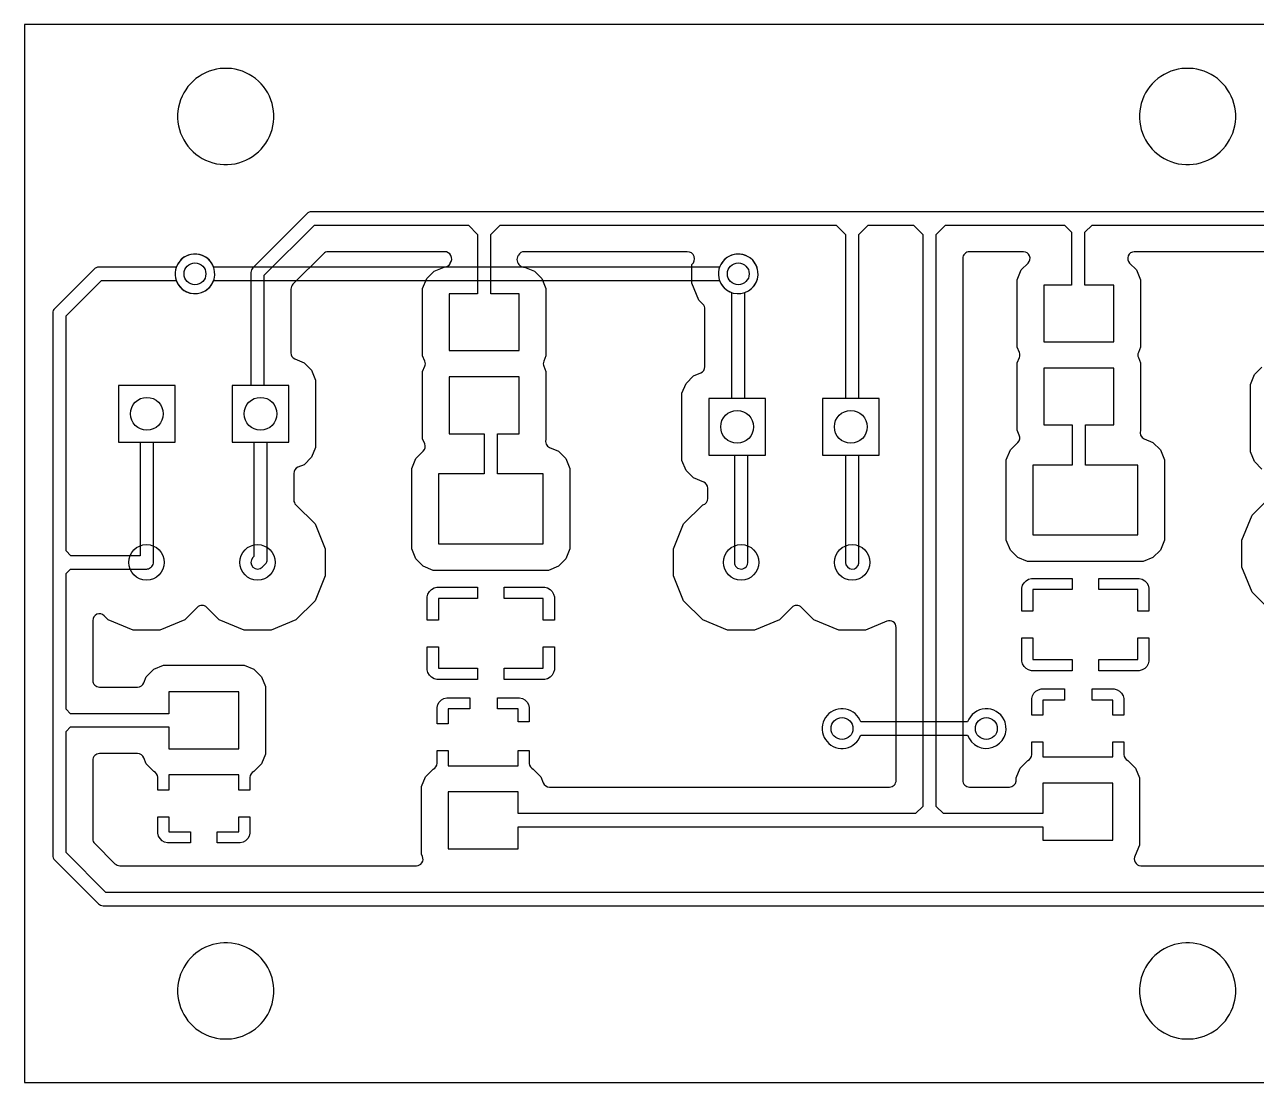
# Model space of a CAD drawing. Header units: millimetres. Extents: x -93.7 to -35.5, y -12.1 to 12.1.
# Drawn here: x -93.7 to -65.52, y -12.09 to 12.1 of the extents above; entities that cross this region are included whole.
import ezdxf

# ---------------------------------------------------------------- set-up
doc = ezdxf.new("R2010")
doc.units = ezdxf.units.MM

msp = doc.modelspace()

# ---------------------------------------------------------------- linework, layer by layer
at = {"layer": '16_copper'}
for points in [[(-89.711, 5.955, 0.263865), (-89.373, 6.248), (-77.8, 6.248, 0.992397), (-76.943, 6.546), (-76.966, 6.601, 0.662674), (-77.8, 6.552), (-89.373, 6.552), (-89.393, 6.601), (-89.422, 6.652), (-89.459, 6.699), (-89.501, 6.741), (-89.548, 6.778), (-89.599, 6.807), (-89.654, 6.83), (-89.711, 6.845), (-89.77, 6.853), (-89.83, 6.853), (-89.889, 6.845), (-89.946, 6.83), (-90.001, 6.807), (-90.052, 6.778), (-90.099, 6.741), (-90.141, 6.699), (-90.178, 6.652), (-90.207, 6.601), (-90.23, 6.546), (-90.245, 6.489), (-90.253, 6.43), (-90.253, 6.37), (-90.245, 6.311), (-90.23, 6.254), (-90.207, 6.199), (-90.178, 6.148), (-90.141, 6.101), (-90.099, 6.059), (-90.052, 6.022), (-90.001, 5.993), (-89.946, 5.97), (-89.889, 5.955), (-89.83, 5.947), (-89.77, 5.947)], [(-74.911, -4.445, 0.263865), (-74.573, -4.152), (-72.127, -4.152, 0.992397), (-71.27, -3.854), (-71.293, -3.799, 0.662674), (-72.127, -3.848), (-74.573, -3.848), (-74.593, -3.799), (-74.622, -3.748), (-74.659, -3.701), (-74.701, -3.659), (-74.748, -3.622), (-74.799, -3.593), (-74.854, -3.57), (-74.911, -3.555), (-74.97, -3.547), (-75.03, -3.547), (-75.089, -3.555), (-75.146, -3.57), (-75.201, -3.593), (-75.252, -3.622), (-75.299, -3.659), (-75.341, -3.701), (-75.378, -3.748), (-75.407, -3.799), (-75.43, -3.854), (-75.445, -3.911), (-75.453, -3.97), (-75.453, -4.03), (-75.445, -4.089), (-75.43, -4.146), (-75.407, -4.201), (-75.378, -4.252), (-75.341, -4.299), (-75.299, -4.341), (-75.252, -4.378), (-75.201, -4.407), (-75.146, -4.43), (-75.089, -4.445), (-75.03, -4.453), (-74.97, -4.453)]]:
    msp.add_lwpolyline(points, format="xyb", close=True, dxfattribs=at)
for points in [[(-90.25, 3.85), (-91.55, 3.85), (-91.55, 2.55), (-90.25, 2.55)], [(-87.65, 3.85), (-88.95, 3.85), (-88.95, 2.55), (-87.65, 2.55)], [(-76.75, 3.55), (-78.05, 3.55), (-78.05, 2.25), (-76.75, 2.25)], [(-74.15, 3.55), (-75.45, 3.55), (-75.45, 2.25), (-74.15, 2.25)]]:
    msp.add_lwpolyline(points, close=True, dxfattribs=at)
at = {"layer": '1_copper'}
for points in [[(-38.783, 7.82), (-87.132, 7.82, 0.198912), (-87.24, 7.776), (-88.476, 6.54, 0.198912), (-88.52, 6.432), (-88.52, 3.85), (-88.95, 3.85), (-88.95, 2.55), (-88.452, 2.55), (-88.452, -0.068), (-88.476, -0.091, 1), (-88.26, -0.307), (-88.192, -0.239, 0.198912), (-88.148, -0.131), (-88.148, 2.55), (-87.65, 2.55), (-87.65, 3.85), (-88.216, 3.85), (-88.216, 6.369), (-87.069, 7.516), (-83.547, 7.516), (-83.334, 7.303), (-83.334, 5.944), (-83.982, 5.944), (-83.982, 4.644), (-82.382, 4.644), (-82.382, 5.944), (-83.03, 5.944), (-83.03, 7.303), (-82.817, 7.516), (-75.133, 7.516), (-74.92, 7.303), (-74.92, 3.55), (-75.45, 3.55), (-75.45, 2.25), (-74.92, 2.25), (-74.92, -0.199, 0.949951), (-74.616, -0.215), (-74.616, -0.199), (-74.616, 2.25), (-74.15, 2.25), (-74.15, 3.55), (-74.616, 3.55), (-74.616, 7.303), (-74.403, 7.516), (-73.365, 7.516), (-73.152, 7.303), (-73.152, -5.779), (-73.32, -5.946), (-82.408, -5.946), (-82.408, -5.449), (-84.008, -5.449), (-84.008, -6.749), (-82.408, -6.749), (-82.408, -6.251), (-70.408, -6.251), (-70.408, -6.549), (-68.808, -6.549), (-68.808, -5.249), (-70.408, -5.249), (-70.408, -5.946), (-72.68, -5.946), (-72.848, -5.779), (-72.848, 7.303), (-72.635, 7.516), (-69.913, 7.516), (-69.748, 7.351), (-69.748, 6.144), (-70.382, 6.144), (-70.382, 4.844), (-68.782, 4.844), (-68.782, 6.144), (-69.444, 6.144), (-69.444, 7.351), (-69.279, 7.516), (-62.039, 7.516)], [(-37.963, -7.748), (-91.837, -7.748), (-92.748, -6.837), (-92.748, -4.065), (-92.647, -3.964), (-90.396, -3.964), (-90.396, -4.462), (-88.796, -4.462), (-88.796, -3.162), (-90.396, -3.162), (-90.396, -3.66), (-92.647, -3.66), (-92.748, -3.559), (-92.748, -0.453), (-92.647, -0.352), (-90.909, -0.352), (-90.903, -0.352), (-90.898, -0.352), (-90.888, -0.35), (-90.878, -0.349), (-90.873, -0.348), (-90.867, -0.347), (-90.858, -0.343), (-90.849, -0.34), (-90.844, -0.337), (-90.839, -0.335), (-90.83, -0.33), (-90.822, -0.325), (-90.818, -0.321), (-90.813, -0.318), (-90.801, -0.308), (-90.792, -0.299), (-90.789, -0.294, 0.182914), (-90.748, -0.191), (-90.748, 2.55), (-90.25, 2.55), (-90.25, 3.85), (-91.55, 3.85), (-91.55, 2.55), (-91.052, 2.55), (-91.052, -0.048), (-92.637, -0.048), (-92.748, 0.063), (-92.748, 5.437), (-91.937, 6.248), (-90.227, 6.248, 0.992397), (-89.37, 6.546), (-89.393, 6.601, 0.662674), (-90.227, 6.552), (-92, 6.552, 0.198912), (-92.108, 6.508), (-93.008, 5.608, 0.198912), (-93.052, 5.5), (-93.052, -6.9, 0.198912), (-93.008, -7.008), (-92.008, -8.008, 0.198912), (-91.9, -8.052), (-37.9, -8.052, 0.198912)], [(-62.714, 6.906), (-68.314, 6.906, 0.668179), (-68.421, 6.646), (-68.265, 6.49), (-68.172, 6.266), (-68.172, 4.723), (-68.222, 4.603, 0.198914), (-68.222, 4.486), (-68.172, 4.366), (-68.172, 2.822, 0.404804), (-68.088, 2.628), (-67.888, 2.545), (-67.716, 2.373), (-67.624, 2.149), (-67.624, 0.307), (-67.716, 0.083), (-67.888, -0.089), (-68.112, -0.182), (-70.754, -0.182), (-70.979, -0.089), (-71.15, 0.083), (-71.243, 0.307), (-71.243, 2.149), (-71.15, 2.373), (-70.978, 2.545, 0.30335), (-70.945, 2.711), (-70.992, 2.823), (-70.992, 4.366), (-70.942, 4.486, 0.198914), (-70.942, 4.603), (-70.992, 4.723), (-70.992, 6.266), (-70.899, 6.49), (-70.743, 6.646, 0.668179), (-70.85, 6.906), (-72.086, 6.906, 0.414214), (-72.238, 6.754), (-72.238, -5.184, 0.414214), (-72.086, -5.337), (-71.17, -5.337, 0.384459), (-71.019, -5.2), (-71.018, -5.184), (-71.018, -5.127), (-70.925, -4.903), (-70.753, -4.731, 0.296251), (-70.662, -4.592), (-70.662, -4.303), (-70.408, -4.303), (-70.408, -4.649), (-68.808, -4.649), (-68.808, -4.303), (-68.554, -4.303), (-68.554, -4.592), (-68.554, -4.597, 0.258293), (-68.463, -4.731), (-68.291, -4.903), (-68.199, -5.127), (-68.199, -6.67), (-68.294, -6.901, 0.570908), (-68.168, -7.138), (-57.726, -7.138, 0.559292)], [(-65.186, -1.313), (-65.622, -0.877), (-65.857, -0.307), (-65.857, 0.309), (-65.622, 0.879), (-65.207, 1.294, 0.198912)]]:
    msp.add_lwpolyline(points, format="xyb", dxfattribs=at)
for points in [[(-90.396, -5.062), (-90.396, -5.407), (-90.65, -5.407), (-90.65, -5.118), (-90.65, -5.114, 0.258314), (-90.741, -4.979), (-90.913, -4.807), (-90.97, -4.668, 0.303351), (-91.111, -4.574), (-91.986, -4.574, 0.414214), (-92.138, -4.726), (-92.138, -6.521, 0.198912), (-92.093, -6.629), (-91.629, -7.093, 0.198912), (-91.521, -7.138), (-84.735, -7.138, 0.534521), (-84.594, -6.927), (-84.618, -6.87), (-84.618, -5.327), (-84.525, -5.103), (-84.353, -4.931, 0.296251), (-84.262, -4.792), (-84.262, -4.503), (-84.008, -4.503), (-84.008, -4.849), (-82.408, -4.849), (-82.408, -4.503), (-82.154, -4.503), (-82.154, -4.792), (-82.154, -4.797, 0.258293), (-82.063, -4.931), (-81.891, -5.103), (-81.834, -5.243, 0.303351), (-81.693, -5.337), (-73.914, -5.337, 0.414214), (-73.762, -5.184), (-73.762, -1.687, 0.534512), (-73.973, -1.547), (-74.46, -1.748), (-75.076, -1.748), (-75.646, -1.513), (-75.93, -1.228, 0.414214), (-76.146, -1.228), (-76.43, -1.513), (-77, -1.748), (-77.616, -1.748), (-78.186, -1.513), (-78.622, -1.077), (-78.857, -0.507), (-78.857, 0.109), (-78.622, 0.679), (-78.186, 1.115, 0.34539), (-78.07, 1.264), (-78.07, 1.497, 0.303351), (-78.164, 1.637), (-78.395, 1.733), (-78.567, 1.905), (-78.66, 2.129), (-78.66, 3.671), (-78.567, 3.895), (-78.395, 4.067), (-78.229, 4.136, 0.303346), (-78.135, 4.276), (-78.135, 5.596, 0.198916), (-78.18, 5.704), (-78.274, 5.798), (-78.436, 6.189), (-78.436, 6.611, 0.721777), (-78.542, 6.906), (-82.268, 6.906, 0.27218), (-82.401, 6.828), (-82.405, 6.817, 0.404347), (-82.367, 6.591), (-82.357, 6.584, 0.153332), (-82.261, 6.554), (-82.037, 6.461), (-81.865, 6.29), (-81.772, 6.066), (-81.772, 4.523), (-81.822, 4.403, 0.198914), (-81.822, 4.286), (-81.772, 4.166), (-81.772, 2.622, 0.404791), (-81.688, 2.428), (-81.488, 2.345), (-81.316, 2.173), (-81.224, 1.949), (-81.224, 0.107), (-81.316, -0.117), (-81.488, -0.289), (-81.712, -0.382), (-84.354, -0.382), (-84.579, -0.289), (-84.75, -0.117), (-84.843, 0.107), (-84.843, 1.949), (-84.75, 2.173), (-84.578, 2.345, 0.303348), (-84.545, 2.511), (-84.592, 2.623), (-84.592, 4.166), (-84.542, 4.286, 0.198914), (-84.542, 4.403), (-84.592, 4.523), (-84.592, 6.066), (-84.499, 6.29), (-84.327, 6.461), (-84.103, 6.554, 0.284295), (-83.963, 6.632), (-83.959, 6.643, 0.629535), (-84.096, 6.906), (-86.753, 6.906, 0.198912), (-86.861, 6.861), (-87.561, 6.161, 0.198912), (-87.606, 6.053), (-87.606, 4.593, 0.303351), (-87.512, 4.453), (-87.305, 4.367), (-87.133, 4.195), (-87.04, 3.971), (-87.04, 2.429), (-87.133, 2.205), (-87.305, 2.033), (-87.444, 1.976, 0.303351), (-87.538, 1.835), (-87.538, 1.225, 0.198912), (-87.493, 1.118), (-87.054, 0.679), (-86.819, 0.109), (-86.819, -0.507), (-87.054, -1.077), (-87.49, -1.513), (-88.06, -1.748), (-88.676, -1.748), (-89.246, -1.513), (-89.53, -1.228, 0.414214), (-89.746, -1.228), (-90.03, -1.513), (-90.6, -1.748), (-91.216, -1.748), (-91.786, -1.513), (-91.878, -1.42, 0.668184), (-92.138, -1.528), (-92.138, -2.898, 0.414214), (-91.986, -3.05), (-91.111, -3.05, 0.303351), (-90.97, -2.956), (-90.913, -2.817), (-90.741, -2.645), (-90.517, -2.552), (-88.675, -2.552), (-88.451, -2.645), (-88.279, -2.817), (-88.186, -3.041), (-88.186, -4.583), (-88.279, -4.807), (-88.451, -4.98, 0.296243), (-88.542, -5.118), (-88.542, -5.407), (-88.796, -5.407), (-88.796, -5.062)], [(-77.27, -0.347, 0.342029), (-77.156, -0.199), (-77.156, 2.25), (-76.75, 2.25), (-76.75, 3.55), (-77.221, 3.55), (-77.221, 5.973, 0.992397), (-77.519, 6.83), (-77.574, 6.807, 0.662674), (-77.525, 5.973), (-77.525, 3.55), (-78.05, 3.55), (-78.05, 2.25), (-77.46, 2.25), (-77.46, -0.199), (-77.457, -0.23), (-77.448, -0.259), (-77.433, -0.286), (-77.413, -0.309), (-77.389, -0.328), (-77.361, -0.342), (-77.331, -0.35), (-77.3, -0.351)]]:
    msp.add_lwpolyline(points, format="xyb", close=True, dxfattribs=at)
for points in [[(-68.233, 2.028), (-69.43, 2.028), (-69.43, 2.944), (-68.782, 2.944), (-68.782, 4.244), (-70.382, 4.244), (-70.382, 2.944), (-69.734, 2.944), (-69.734, 2.028), (-70.633, 2.028), (-70.633, 0.428), (-68.233, 0.428)], [(-81.833, 1.828), (-82.881, 1.828), (-82.881, 2.744), (-82.382, 2.744), (-82.382, 4.044), (-83.982, 4.044), (-83.982, 2.744), (-83.186, 2.744), (-83.186, 1.828), (-84.233, 1.828), (-84.233, 0.228), (-81.833, 0.228)], [(-84.487, -1.517), (-84.487, -0.989), (-84.47, -0.924), (-84.436, -0.866), (-84.389, -0.819), (-84.331, -0.785), (-84.267, -0.768), (-83.338, -0.768), (-83.338, -1.022), (-84.233, -1.022), (-84.233, -1.517)], [(-81.833, -1.517), (-81.833, -1.022), (-82.728, -1.022), (-82.728, -0.768), (-81.8, -0.768), (-81.735, -0.785), (-81.677, -0.819), (-81.63, -0.866), (-81.597, -0.924), (-81.579, -0.989), (-81.579, -1.517)], [(-70.887, -1.317), (-70.887, -0.789), (-70.87, -0.724), (-70.836, -0.666), (-70.789, -0.619), (-70.731, -0.585), (-70.667, -0.568), (-69.738, -0.568), (-69.738, -0.822), (-70.633, -0.822), (-70.633, -1.317)], [(-68.233, -1.317), (-68.233, -0.822), (-69.128, -0.822), (-69.128, -0.568), (-68.2, -0.568), (-68.135, -0.585), (-68.077, -0.619), (-68.03, -0.666), (-67.997, -0.724), (-67.979, -0.789), (-67.979, -1.317)], [(-70.667, -2.676), (-70.731, -2.659), (-70.789, -2.625), (-70.836, -2.578), (-70.87, -2.52), (-70.887, -2.455), (-70.887, -1.927), (-70.633, -1.927), (-70.633, -2.422), (-69.738, -2.422), (-69.738, -2.676)], [(-69.128, -2.676), (-69.128, -2.422), (-68.233, -2.422), (-68.233, -1.927), (-67.979, -1.927), (-67.979, -2.455), (-67.997, -2.52), (-68.03, -2.578), (-68.077, -2.625), (-68.135, -2.659), (-68.2, -2.676)], [(-84.267, -2.876), (-84.331, -2.859), (-84.389, -2.825), (-84.436, -2.778), (-84.47, -2.72), (-84.487, -2.655), (-84.487, -2.127), (-84.233, -2.127), (-84.233, -2.622), (-83.338, -2.622), (-83.338, -2.876)], [(-82.728, -2.876), (-82.728, -2.622), (-81.833, -2.622), (-81.833, -2.127), (-81.579, -2.127), (-81.579, -2.655), (-81.597, -2.72), (-81.63, -2.778), (-81.677, -2.825), (-81.735, -2.859), (-81.8, -2.876)], [(-70.662, -3.694), (-70.662, -3.315), (-70.645, -3.251), (-70.611, -3.193), (-70.564, -3.145), (-70.506, -3.112), (-70.442, -3.095), (-69.913, -3.095), (-69.913, -3.349), (-70.408, -3.349), (-70.408, -3.694)], [(-68.808, -3.694), (-68.808, -3.349), (-69.281, -3.349), (-69.281, -3.095), (-68.775, -3.095), (-68.71, -3.112), (-68.652, -3.145), (-68.605, -3.193), (-68.572, -3.251), (-68.554, -3.315), (-68.554, -3.694)], [(-84.262, -3.894), (-84.262, -3.515), (-84.245, -3.451), (-84.211, -3.393), (-84.164, -3.345), (-84.106, -3.312), (-84.042, -3.295), (-83.513, -3.295), (-83.513, -3.549), (-84.008, -3.549), (-84.008, -3.894)], [(-82.408, -3.848), (-82.408, -3.549), (-82.881, -3.549), (-82.881, -3.295), (-82.375, -3.295), (-82.31, -3.312), (-82.252, -3.345), (-82.205, -3.393), (-82.172, -3.451), (-82.154, -3.515), (-82.154, -3.848)], [(-90.494, -6.599), (-90.552, -6.565), (-90.599, -6.518), (-90.633, -6.46), (-90.65, -6.395), (-90.65, -6.017), (-90.396, -6.017), (-90.396, -6.362), (-89.901, -6.362), (-89.901, -6.616), (-90.429, -6.616)], [(-89.291, -6.616), (-89.291, -6.362), (-88.796, -6.362), (-88.796, -6.017), (-88.542, -6.017), (-88.542, -6.395), (-88.559, -6.46), (-88.593, -6.518), (-88.64, -6.565), (-88.698, -6.599), (-88.763, -6.616)]]:
    msp.add_lwpolyline(points, close=True, dxfattribs=at)
msp.add_lwpolyline([(-65.395, 1.933), (-65.567, 2.105), (-65.66, 2.329), (-65.66, 3.871), (-65.567, 4.095), (-65.395, 4.267)], dxfattribs=at)
at = {"layer": 'drills_PTH'}
for centre in [(-90.908, -0.199), (-88.368, -0.199), (-77.308, -0.199), (-74.768, -0.199)]:
    msp.add_circle(centre, 0.406, dxfattribs=at)
at = {"layer": 'drills_via_1_16'}
for centre, radius in [((-89.8, 6.4), 0.25), ((-77.373, 6.4), 0.25), ((-90.9, 3.2), 0.375), ((-88.3, 3.2), 0.375), ((-77.4, 2.9), 0.375), ((-74.8, 2.9), 0.375), ((-75, -4), 0.25), ((-71.7, -4), 0.25)]:
    msp.add_circle(centre, radius, dxfattribs=at)
at = {"layer": 'holes'}
for points in [[(-87.996, 9.957), (-87.996, 10.043), (-88.002, 10.129), (-88.016, 10.215), (-88.036, 10.299), (-88.063, 10.381), (-88.096, 10.461), (-88.135, 10.538), (-88.18, 10.612), (-88.231, 10.682), (-88.287, 10.747), (-88.348, 10.808), (-88.414, 10.865), (-88.484, 10.915), (-88.558, 10.96), (-88.635, 11), (-88.715, 11.033), (-88.797, 11.06), (-88.881, 11.08), (-88.966, 11.093), (-89.052, 11.1), (-89.139, 11.1), (-89.225, 11.093), (-89.31, 11.08), (-89.394, 11.06), (-89.477, 11.033), (-89.556, 11), (-89.633, 10.96), (-89.707, 10.915), (-89.777, 10.865), (-89.843, 10.808), (-89.904, 10.747), (-89.96, 10.682), (-90.011, 10.612), (-90.056, 10.538), (-90.095, 10.461), (-90.128, 10.381), (-90.155, 10.299), (-90.175, 10.215), (-90.189, 10.129), (-90.196, 10.043), (-90.196, 9.957), (-90.189, 9.871), (-90.175, 9.785), (-90.155, 9.701), (-90.128, 9.619), (-90.095, 9.539), (-90.056, 9.462), (-90.011, 9.388), (-89.96, 9.318), (-89.904, 9.253), (-89.843, 9.192), (-89.777, 9.135), (-89.707, 9.085), (-89.633, 9.04), (-89.556, 9), (-89.477, 8.967), (-89.394, 8.94), (-89.31, 8.92), (-89.225, 8.907), (-89.139, 8.9), (-89.052, 8.9), (-88.966, 8.907), (-88.881, 8.92), (-88.797, 8.94), (-88.715, 8.967), (-88.635, 9), (-88.558, 9.04), (-88.484, 9.085), (-88.414, 9.135), (-88.348, 9.192), (-88.287, 9.253), (-88.231, 9.318), (-88.18, 9.388), (-88.135, 9.462), (-88.096, 9.539), (-88.063, 9.619), (-88.036, 9.701), (-88.016, 9.785), (-88.002, 9.871), (-87.996, 9.957)], [(-87.996, 9.957), (-87.996, 10.043), (-88.002, 10.129), (-88.016, 10.215), (-88.036, 10.299), (-88.063, 10.381), (-88.096, 10.461), (-88.135, 10.538), (-88.18, 10.612), (-88.231, 10.682), (-88.287, 10.747), (-88.348, 10.808), (-88.414, 10.865), (-88.484, 10.915), (-88.558, 10.96), (-88.635, 11), (-88.715, 11.033), (-88.797, 11.06), (-88.881, 11.08), (-88.966, 11.093), (-89.052, 11.1), (-89.139, 11.1), (-89.225, 11.093), (-89.31, 11.08), (-89.394, 11.06), (-89.477, 11.033), (-89.556, 11), (-89.633, 10.96), (-89.707, 10.915), (-89.777, 10.865), (-89.843, 10.808), (-89.904, 10.747), (-89.96, 10.682), (-90.011, 10.612), (-90.056, 10.538), (-90.095, 10.461), (-90.128, 10.381), (-90.155, 10.299), (-90.175, 10.215), (-90.189, 10.129), (-90.196, 10.043), (-90.196, 9.957), (-90.189, 9.871), (-90.175, 9.785), (-90.155, 9.701), (-90.128, 9.619), (-90.095, 9.539), (-90.056, 9.462), (-90.011, 9.388), (-89.96, 9.318), (-89.904, 9.253), (-89.843, 9.192), (-89.777, 9.135), (-89.707, 9.085), (-89.633, 9.04), (-89.556, 9), (-89.477, 8.967), (-89.394, 8.94), (-89.31, 8.92), (-89.225, 8.907), (-89.139, 8.9), (-89.052, 8.9), (-88.966, 8.907), (-88.881, 8.92), (-88.797, 8.94), (-88.715, 8.967), (-88.635, 9), (-88.558, 9.04), (-88.484, 9.085), (-88.414, 9.135), (-88.348, 9.192), (-88.287, 9.253), (-88.231, 9.318), (-88.18, 9.388), (-88.135, 9.462), (-88.096, 9.539), (-88.063, 9.619), (-88.036, 9.701), (-88.016, 9.785), (-88.002, 9.871), (-87.996, 9.957)], [(-87.996, 9.957), (-87.996, 10.043), (-88.002, 10.129), (-88.016, 10.215), (-88.036, 10.299), (-88.063, 10.381), (-88.096, 10.461), (-88.135, 10.538), (-88.18, 10.612), (-88.231, 10.682), (-88.287, 10.747), (-88.348, 10.808), (-88.414, 10.865), (-88.484, 10.915), (-88.558, 10.96), (-88.635, 11), (-88.715, 11.033), (-88.797, 11.06), (-88.881, 11.08), (-88.966, 11.093), (-89.052, 11.1), (-89.139, 11.1), (-89.225, 11.093), (-89.31, 11.08), (-89.394, 11.06), (-89.477, 11.033), (-89.556, 11), (-89.633, 10.96), (-89.707, 10.915), (-89.777, 10.865), (-89.843, 10.808), (-89.904, 10.747), (-89.96, 10.682), (-90.011, 10.612), (-90.056, 10.538), (-90.095, 10.461), (-90.128, 10.381), (-90.155, 10.299), (-90.175, 10.215), (-90.189, 10.129), (-90.196, 10.043), (-90.196, 9.957), (-90.189, 9.871), (-90.175, 9.785), (-90.155, 9.701), (-90.128, 9.619), (-90.095, 9.539), (-90.056, 9.462), (-90.011, 9.388), (-89.96, 9.318), (-89.904, 9.253), (-89.843, 9.192), (-89.777, 9.135), (-89.707, 9.085), (-89.633, 9.04), (-89.556, 9), (-89.477, 8.967), (-89.394, 8.94), (-89.31, 8.92), (-89.225, 8.907), (-89.139, 8.9), (-89.052, 8.9), (-88.966, 8.907), (-88.881, 8.92), (-88.797, 8.94), (-88.715, 8.967), (-88.635, 9), (-88.558, 9.04), (-88.484, 9.085), (-88.414, 9.135), (-88.348, 9.192), (-88.287, 9.253), (-88.231, 9.318), (-88.18, 9.388), (-88.135, 9.462), (-88.096, 9.539), (-88.063, 9.619), (-88.036, 9.701), (-88.016, 9.785), (-88.002, 9.871), (-87.996, 9.957)], [(-87.996, 9.957), (-87.996, 10.043), (-88.002, 10.129), (-88.016, 10.215), (-88.036, 10.299), (-88.063, 10.381), (-88.096, 10.461), (-88.135, 10.538), (-88.18, 10.612), (-88.231, 10.682), (-88.287, 10.747), (-88.348, 10.808), (-88.414, 10.865), (-88.484, 10.915), (-88.558, 10.96), (-88.635, 11), (-88.715, 11.033), (-88.797, 11.06), (-88.881, 11.08), (-88.966, 11.093), (-89.052, 11.1), (-89.139, 11.1), (-89.225, 11.093), (-89.31, 11.08), (-89.394, 11.06), (-89.477, 11.033), (-89.556, 11), (-89.633, 10.96), (-89.707, 10.915), (-89.777, 10.865), (-89.843, 10.808), (-89.904, 10.747), (-89.96, 10.682), (-90.011, 10.612), (-90.056, 10.538), (-90.095, 10.461), (-90.128, 10.381), (-90.155, 10.299), (-90.175, 10.215), (-90.189, 10.129), (-90.196, 10.043), (-90.196, 9.957), (-90.189, 9.871), (-90.175, 9.785), (-90.155, 9.701), (-90.128, 9.619), (-90.095, 9.539), (-90.056, 9.462), (-90.011, 9.388), (-89.96, 9.318), (-89.904, 9.253), (-89.843, 9.192), (-89.777, 9.135), (-89.707, 9.085), (-89.633, 9.04), (-89.556, 9), (-89.477, 8.967), (-89.394, 8.94), (-89.31, 8.92), (-89.225, 8.907), (-89.139, 8.9), (-89.052, 8.9), (-88.966, 8.907), (-88.881, 8.92), (-88.797, 8.94), (-88.715, 8.967), (-88.635, 9), (-88.558, 9.04), (-88.484, 9.085), (-88.414, 9.135), (-88.348, 9.192), (-88.287, 9.253), (-88.231, 9.318), (-88.18, 9.388), (-88.135, 9.462), (-88.096, 9.539), (-88.063, 9.619), (-88.036, 9.701), (-88.016, 9.785), (-88.002, 9.871), (-87.996, 9.957)], [(-87.996, 9.957), (-87.996, 10.043), (-88.002, 10.129), (-88.016, 10.215), (-88.036, 10.299), (-88.063, 10.381), (-88.096, 10.461), (-88.135, 10.538), (-88.18, 10.612), (-88.231, 10.682), (-88.287, 10.747), (-88.348, 10.808), (-88.414, 10.865), (-88.484, 10.915), (-88.558, 10.96), (-88.635, 11), (-88.715, 11.033), (-88.797, 11.06), (-88.881, 11.08), (-88.966, 11.093), (-89.052, 11.1), (-89.139, 11.1), (-89.225, 11.093), (-89.31, 11.08), (-89.394, 11.06), (-89.477, 11.033), (-89.556, 11), (-89.633, 10.96), (-89.707, 10.915), (-89.777, 10.865), (-89.843, 10.808), (-89.904, 10.747), (-89.96, 10.682), (-90.011, 10.612), (-90.056, 10.538), (-90.095, 10.461), (-90.128, 10.381), (-90.155, 10.299), (-90.175, 10.215), (-90.189, 10.129), (-90.196, 10.043), (-90.196, 9.957), (-90.189, 9.871), (-90.175, 9.785), (-90.155, 9.701), (-90.128, 9.619), (-90.095, 9.539), (-90.056, 9.462), (-90.011, 9.388), (-89.96, 9.318), (-89.904, 9.253), (-89.843, 9.192), (-89.777, 9.135), (-89.707, 9.085), (-89.633, 9.04), (-89.556, 9), (-89.477, 8.967), (-89.394, 8.94), (-89.31, 8.92), (-89.225, 8.907), (-89.139, 8.9), (-89.052, 8.9), (-88.966, 8.907), (-88.881, 8.92), (-88.797, 8.94), (-88.715, 8.967), (-88.635, 9), (-88.558, 9.04), (-88.484, 9.085), (-88.414, 9.135), (-88.348, 9.192), (-88.287, 9.253), (-88.231, 9.318), (-88.18, 9.388), (-88.135, 9.462), (-88.096, 9.539), (-88.063, 9.619), (-88.036, 9.701), (-88.016, 9.785), (-88.002, 9.871), (-87.996, 9.957)], [(-87.996, 9.957), (-87.996, 10.043), (-88.002, 10.129), (-88.016, 10.215), (-88.036, 10.299), (-88.063, 10.381), (-88.096, 10.461), (-88.135, 10.538), (-88.18, 10.612), (-88.231, 10.682), (-88.287, 10.747), (-88.348, 10.808), (-88.414, 10.865), (-88.484, 10.915), (-88.558, 10.96), (-88.635, 11), (-88.715, 11.033), (-88.797, 11.06), (-88.881, 11.08), (-88.966, 11.093), (-89.052, 11.1), (-89.139, 11.1), (-89.225, 11.093), (-89.31, 11.08), (-89.394, 11.06), (-89.477, 11.033), (-89.556, 11), (-89.633, 10.96), (-89.707, 10.915), (-89.777, 10.865), (-89.843, 10.808), (-89.904, 10.747), (-89.96, 10.682), (-90.011, 10.612), (-90.056, 10.538), (-90.095, 10.461), (-90.128, 10.381), (-90.155, 10.299), (-90.175, 10.215), (-90.189, 10.129), (-90.196, 10.043), (-90.196, 9.957), (-90.189, 9.871), (-90.175, 9.785), (-90.155, 9.701), (-90.128, 9.619), (-90.095, 9.539), (-90.056, 9.462), (-90.011, 9.388), (-89.96, 9.318), (-89.904, 9.253), (-89.843, 9.192), (-89.777, 9.135), (-89.707, 9.085), (-89.633, 9.04), (-89.556, 9), (-89.477, 8.967), (-89.394, 8.94), (-89.31, 8.92), (-89.225, 8.907), (-89.139, 8.9), (-89.052, 8.9), (-88.966, 8.907), (-88.881, 8.92), (-88.797, 8.94), (-88.715, 8.967), (-88.635, 9), (-88.558, 9.04), (-88.484, 9.085), (-88.414, 9.135), (-88.348, 9.192), (-88.287, 9.253), (-88.231, 9.318), (-88.18, 9.388), (-88.135, 9.462), (-88.096, 9.539), (-88.063, 9.619), (-88.036, 9.701), (-88.016, 9.785), (-88.002, 9.871), (-87.996, 9.957)], [(-65.996, 9.957), (-65.996, 10.043), (-66.002, 10.129), (-66.016, 10.215), (-66.036, 10.299), (-66.063, 10.381), (-66.096, 10.461), (-66.135, 10.538), (-66.18, 10.612), (-66.231, 10.682), (-66.287, 10.747), (-66.348, 10.808), (-66.414, 10.865), (-66.484, 10.915), (-66.558, 10.96), (-66.635, 11), (-66.715, 11.033), (-66.797, 11.06), (-66.881, 11.08), (-66.966, 11.093), (-67.052, 11.1), (-67.139, 11.1), (-67.225, 11.093), (-67.31, 11.08), (-67.394, 11.06), (-67.477, 11.033), (-67.556, 11), (-67.633, 10.96), (-67.707, 10.915), (-67.777, 10.865), (-67.843, 10.808), (-67.904, 10.747), (-67.96, 10.682), (-68.011, 10.612), (-68.056, 10.538), (-68.095, 10.461), (-68.128, 10.381), (-68.155, 10.299), (-68.175, 10.215), (-68.189, 10.129), (-68.196, 10.043), (-68.196, 9.957), (-68.189, 9.871), (-68.175, 9.785), (-68.155, 9.701), (-68.128, 9.619), (-68.095, 9.539), (-68.056, 9.462), (-68.011, 9.388), (-67.96, 9.318), (-67.904, 9.253), (-67.843, 9.192), (-67.777, 9.135), (-67.707, 9.085), (-67.633, 9.04), (-67.556, 9), (-67.477, 8.967), (-67.394, 8.94), (-67.31, 8.92), (-67.225, 8.907), (-67.139, 8.9), (-67.052, 8.9), (-66.966, 8.907), (-66.881, 8.92), (-66.797, 8.94), (-66.715, 8.967), (-66.635, 9), (-66.558, 9.04), (-66.484, 9.085), (-66.414, 9.135), (-66.348, 9.192), (-66.287, 9.253), (-66.231, 9.318), (-66.18, 9.388), (-66.135, 9.462), (-66.096, 9.539), (-66.063, 9.619), (-66.036, 9.701), (-66.016, 9.785), (-66.002, 9.871), (-65.996, 9.957)], [(-65.996, 9.957), (-65.996, 10.043), (-66.002, 10.129), (-66.016, 10.215), (-66.036, 10.299), (-66.063, 10.381), (-66.096, 10.461), (-66.135, 10.538), (-66.18, 10.612), (-66.231, 10.682), (-66.287, 10.747), (-66.348, 10.808), (-66.414, 10.865), (-66.484, 10.915), (-66.558, 10.96), (-66.635, 11), (-66.715, 11.033), (-66.797, 11.06), (-66.881, 11.08), (-66.966, 11.093), (-67.052, 11.1), (-67.139, 11.1), (-67.225, 11.093), (-67.31, 11.08), (-67.394, 11.06), (-67.477, 11.033), (-67.556, 11), (-67.633, 10.96), (-67.707, 10.915), (-67.777, 10.865), (-67.843, 10.808), (-67.904, 10.747), (-67.96, 10.682), (-68.011, 10.612), (-68.056, 10.538), (-68.095, 10.461), (-68.128, 10.381), (-68.155, 10.299), (-68.175, 10.215), (-68.189, 10.129), (-68.196, 10.043), (-68.196, 9.957), (-68.189, 9.871), (-68.175, 9.785), (-68.155, 9.701), (-68.128, 9.619), (-68.095, 9.539), (-68.056, 9.462), (-68.011, 9.388), (-67.96, 9.318), (-67.904, 9.253), (-67.843, 9.192), (-67.777, 9.135), (-67.707, 9.085), (-67.633, 9.04), (-67.556, 9), (-67.477, 8.967), (-67.394, 8.94), (-67.31, 8.92), (-67.225, 8.907), (-67.139, 8.9), (-67.052, 8.9), (-66.966, 8.907), (-66.881, 8.92), (-66.797, 8.94), (-66.715, 8.967), (-66.635, 9), (-66.558, 9.04), (-66.484, 9.085), (-66.414, 9.135), (-66.348, 9.192), (-66.287, 9.253), (-66.231, 9.318), (-66.18, 9.388), (-66.135, 9.462), (-66.096, 9.539), (-66.063, 9.619), (-66.036, 9.701), (-66.016, 9.785), (-66.002, 9.871), (-65.996, 9.957)], [(-65.996, 9.957), (-65.996, 10.043), (-66.002, 10.129), (-66.016, 10.215), (-66.036, 10.299), (-66.063, 10.381), (-66.096, 10.461), (-66.135, 10.538), (-66.18, 10.612), (-66.231, 10.682), (-66.287, 10.747), (-66.348, 10.808), (-66.414, 10.865), (-66.484, 10.915), (-66.558, 10.96), (-66.635, 11), (-66.715, 11.033), (-66.797, 11.06), (-66.881, 11.08), (-66.966, 11.093), (-67.052, 11.1), (-67.139, 11.1), (-67.225, 11.093), (-67.31, 11.08), (-67.394, 11.06), (-67.477, 11.033), (-67.556, 11), (-67.633, 10.96), (-67.707, 10.915), (-67.777, 10.865), (-67.843, 10.808), (-67.904, 10.747), (-67.96, 10.682), (-68.011, 10.612), (-68.056, 10.538), (-68.095, 10.461), (-68.128, 10.381), (-68.155, 10.299), (-68.175, 10.215), (-68.189, 10.129), (-68.196, 10.043), (-68.196, 9.957), (-68.189, 9.871), (-68.175, 9.785), (-68.155, 9.701), (-68.128, 9.619), (-68.095, 9.539), (-68.056, 9.462), (-68.011, 9.388), (-67.96, 9.318), (-67.904, 9.253), (-67.843, 9.192), (-67.777, 9.135), (-67.707, 9.085), (-67.633, 9.04), (-67.556, 9), (-67.477, 8.967), (-67.394, 8.94), (-67.31, 8.92), (-67.225, 8.907), (-67.139, 8.9), (-67.052, 8.9), (-66.966, 8.907), (-66.881, 8.92), (-66.797, 8.94), (-66.715, 8.967), (-66.635, 9), (-66.558, 9.04), (-66.484, 9.085), (-66.414, 9.135), (-66.348, 9.192), (-66.287, 9.253), (-66.231, 9.318), (-66.18, 9.388), (-66.135, 9.462), (-66.096, 9.539), (-66.063, 9.619), (-66.036, 9.701), (-66.016, 9.785), (-66.002, 9.871), (-65.996, 9.957)], [(-65.996, 9.957), (-65.996, 10.043), (-66.002, 10.129), (-66.016, 10.215), (-66.036, 10.299), (-66.063, 10.381), (-66.096, 10.461), (-66.135, 10.538), (-66.18, 10.612), (-66.231, 10.682), (-66.287, 10.747), (-66.348, 10.808), (-66.414, 10.865), (-66.484, 10.915), (-66.558, 10.96), (-66.635, 11), (-66.715, 11.033), (-66.797, 11.06), (-66.881, 11.08), (-66.966, 11.093), (-67.052, 11.1), (-67.139, 11.1), (-67.225, 11.093), (-67.31, 11.08), (-67.394, 11.06), (-67.477, 11.033), (-67.556, 11), (-67.633, 10.96), (-67.707, 10.915), (-67.777, 10.865), (-67.843, 10.808), (-67.904, 10.747), (-67.96, 10.682), (-68.011, 10.612), (-68.056, 10.538), (-68.095, 10.461), (-68.128, 10.381), (-68.155, 10.299), (-68.175, 10.215), (-68.189, 10.129), (-68.196, 10.043), (-68.196, 9.957), (-68.189, 9.871), (-68.175, 9.785), (-68.155, 9.701), (-68.128, 9.619), (-68.095, 9.539), (-68.056, 9.462), (-68.011, 9.388), (-67.96, 9.318), (-67.904, 9.253), (-67.843, 9.192), (-67.777, 9.135), (-67.707, 9.085), (-67.633, 9.04), (-67.556, 9), (-67.477, 8.967), (-67.394, 8.94), (-67.31, 8.92), (-67.225, 8.907), (-67.139, 8.9), (-67.052, 8.9), (-66.966, 8.907), (-66.881, 8.92), (-66.797, 8.94), (-66.715, 8.967), (-66.635, 9), (-66.558, 9.04), (-66.484, 9.085), (-66.414, 9.135), (-66.348, 9.192), (-66.287, 9.253), (-66.231, 9.318), (-66.18, 9.388), (-66.135, 9.462), (-66.096, 9.539), (-66.063, 9.619), (-66.036, 9.701), (-66.016, 9.785), (-66.002, 9.871), (-65.996, 9.957)], [(-87.996, -10.043), (-87.996, -9.957), (-88.002, -9.871), (-88.016, -9.785), (-88.036, -9.701), (-88.063, -9.619), (-88.096, -9.539), (-88.135, -9.462), (-88.18, -9.388), (-88.231, -9.318), (-88.287, -9.253), (-88.348, -9.192), (-88.414, -9.135), (-88.484, -9.085), (-88.558, -9.04), (-88.635, -9), (-88.715, -8.967), (-88.797, -8.94), (-88.881, -8.92), (-88.966, -8.907), (-89.052, -8.9), (-89.139, -8.9), (-89.225, -8.907), (-89.31, -8.92), (-89.394, -8.94), (-89.477, -8.967), (-89.556, -9), (-89.633, -9.04), (-89.707, -9.085), (-89.777, -9.135), (-89.843, -9.192), (-89.904, -9.253), (-89.96, -9.318), (-90.011, -9.388), (-90.056, -9.462), (-90.095, -9.539), (-90.128, -9.619), (-90.155, -9.701), (-90.175, -9.785), (-90.189, -9.871), (-90.196, -9.957), (-90.196, -10.043), (-90.189, -10.129), (-90.175, -10.215), (-90.155, -10.299), (-90.128, -10.381), (-90.095, -10.461), (-90.056, -10.538), (-90.011, -10.612), (-89.96, -10.682), (-89.904, -10.747), (-89.843, -10.808), (-89.777, -10.865), (-89.707, -10.915), (-89.633, -10.96), (-89.556, -11), (-89.477, -11.033), (-89.394, -11.06), (-89.31, -11.08), (-89.225, -11.093), (-89.139, -11.1), (-89.052, -11.1), (-88.966, -11.093), (-88.881, -11.08), (-88.797, -11.06), (-88.715, -11.033), (-88.635, -11), (-88.558, -10.96), (-88.484, -10.915), (-88.414, -10.865), (-88.348, -10.808), (-88.287, -10.747), (-88.231, -10.682), (-88.18, -10.612), (-88.135, -10.538), (-88.096, -10.461), (-88.063, -10.381), (-88.036, -10.299), (-88.016, -10.215), (-88.002, -10.129), (-87.996, -10.043)], [(-87.996, -10.043), (-87.996, -9.957), (-88.002, -9.871), (-88.016, -9.785), (-88.036, -9.701), (-88.063, -9.619), (-88.096, -9.539), (-88.135, -9.462), (-88.18, -9.388), (-88.231, -9.318), (-88.287, -9.253), (-88.348, -9.192), (-88.414, -9.135), (-88.484, -9.085), (-88.558, -9.04), (-88.635, -9), (-88.715, -8.967), (-88.797, -8.94), (-88.881, -8.92), (-88.966, -8.907), (-89.052, -8.9), (-89.139, -8.9), (-89.225, -8.907), (-89.31, -8.92), (-89.394, -8.94), (-89.477, -8.967), (-89.556, -9), (-89.633, -9.04), (-89.707, -9.085), (-89.777, -9.135), (-89.843, -9.192), (-89.904, -9.253), (-89.96, -9.318), (-90.011, -9.388), (-90.056, -9.462), (-90.095, -9.539), (-90.128, -9.619), (-90.155, -9.701), (-90.175, -9.785), (-90.189, -9.871), (-90.196, -9.957), (-90.196, -10.043), (-90.189, -10.129), (-90.175, -10.215), (-90.155, -10.299), (-90.128, -10.381), (-90.095, -10.461), (-90.056, -10.538), (-90.011, -10.612), (-89.96, -10.682), (-89.904, -10.747), (-89.843, -10.808), (-89.777, -10.865), (-89.707, -10.915), (-89.633, -10.96), (-89.556, -11), (-89.477, -11.033), (-89.394, -11.06), (-89.31, -11.08), (-89.225, -11.093), (-89.139, -11.1), (-89.052, -11.1), (-88.966, -11.093), (-88.881, -11.08), (-88.797, -11.06), (-88.715, -11.033), (-88.635, -11), (-88.558, -10.96), (-88.484, -10.915), (-88.414, -10.865), (-88.348, -10.808), (-88.287, -10.747), (-88.231, -10.682), (-88.18, -10.612), (-88.135, -10.538), (-88.096, -10.461), (-88.063, -10.381), (-88.036, -10.299), (-88.016, -10.215), (-88.002, -10.129), (-87.996, -10.043)], [(-87.996, -10.043), (-87.996, -9.957), (-88.002, -9.871), (-88.016, -9.785), (-88.036, -9.701), (-88.063, -9.619), (-88.096, -9.539), (-88.135, -9.462), (-88.18, -9.388), (-88.231, -9.318), (-88.287, -9.253), (-88.348, -9.192), (-88.414, -9.135), (-88.484, -9.085), (-88.558, -9.04), (-88.635, -9), (-88.715, -8.967), (-88.797, -8.94), (-88.881, -8.92), (-88.966, -8.907), (-89.052, -8.9), (-89.139, -8.9), (-89.225, -8.907), (-89.31, -8.92), (-89.394, -8.94), (-89.477, -8.967), (-89.556, -9), (-89.633, -9.04), (-89.707, -9.085), (-89.777, -9.135), (-89.843, -9.192), (-89.904, -9.253), (-89.96, -9.318), (-90.011, -9.388), (-90.056, -9.462), (-90.095, -9.539), (-90.128, -9.619), (-90.155, -9.701), (-90.175, -9.785), (-90.189, -9.871), (-90.196, -9.957), (-90.196, -10.043), (-90.189, -10.129), (-90.175, -10.215), (-90.155, -10.299), (-90.128, -10.381), (-90.095, -10.461), (-90.056, -10.538), (-90.011, -10.612), (-89.96, -10.682), (-89.904, -10.747), (-89.843, -10.808), (-89.777, -10.865), (-89.707, -10.915), (-89.633, -10.96), (-89.556, -11), (-89.477, -11.033), (-89.394, -11.06), (-89.31, -11.08), (-89.225, -11.093), (-89.139, -11.1), (-89.052, -11.1), (-88.966, -11.093), (-88.881, -11.08), (-88.797, -11.06), (-88.715, -11.033), (-88.635, -11), (-88.558, -10.96), (-88.484, -10.915), (-88.414, -10.865), (-88.348, -10.808), (-88.287, -10.747), (-88.231, -10.682), (-88.18, -10.612), (-88.135, -10.538), (-88.096, -10.461), (-88.063, -10.381), (-88.036, -10.299), (-88.016, -10.215), (-88.002, -10.129), (-87.996, -10.043)], [(-87.996, -10.043), (-87.996, -9.957), (-88.002, -9.871), (-88.016, -9.785), (-88.036, -9.701), (-88.063, -9.619), (-88.096, -9.539), (-88.135, -9.462), (-88.18, -9.388), (-88.231, -9.318), (-88.287, -9.253), (-88.348, -9.192), (-88.414, -9.135), (-88.484, -9.085), (-88.558, -9.04), (-88.635, -9), (-88.715, -8.967), (-88.797, -8.94), (-88.881, -8.92), (-88.966, -8.907), (-89.052, -8.9), (-89.139, -8.9), (-89.225, -8.907), (-89.31, -8.92), (-89.394, -8.94), (-89.477, -8.967), (-89.556, -9), (-89.633, -9.04), (-89.707, -9.085), (-89.777, -9.135), (-89.843, -9.192), (-89.904, -9.253), (-89.96, -9.318), (-90.011, -9.388), (-90.056, -9.462), (-90.095, -9.539), (-90.128, -9.619), (-90.155, -9.701), (-90.175, -9.785), (-90.189, -9.871), (-90.196, -9.957), (-90.196, -10.043), (-90.189, -10.129), (-90.175, -10.215), (-90.155, -10.299), (-90.128, -10.381), (-90.095, -10.461), (-90.056, -10.538), (-90.011, -10.612), (-89.96, -10.682), (-89.904, -10.747), (-89.843, -10.808), (-89.777, -10.865), (-89.707, -10.915), (-89.633, -10.96), (-89.556, -11), (-89.477, -11.033), (-89.394, -11.06), (-89.31, -11.08), (-89.225, -11.093), (-89.139, -11.1), (-89.052, -11.1), (-88.966, -11.093), (-88.881, -11.08), (-88.797, -11.06), (-88.715, -11.033), (-88.635, -11), (-88.558, -10.96), (-88.484, -10.915), (-88.414, -10.865), (-88.348, -10.808), (-88.287, -10.747), (-88.231, -10.682), (-88.18, -10.612), (-88.135, -10.538), (-88.096, -10.461), (-88.063, -10.381), (-88.036, -10.299), (-88.016, -10.215), (-88.002, -10.129), (-87.996, -10.043)], [(-87.996, -10.043), (-87.996, -9.957), (-88.002, -9.871), (-88.016, -9.785), (-88.036, -9.701), (-88.063, -9.619), (-88.096, -9.539), (-88.135, -9.462), (-88.18, -9.388), (-88.231, -9.318), (-88.287, -9.253), (-88.348, -9.192), (-88.414, -9.135), (-88.484, -9.085), (-88.558, -9.04), (-88.635, -9), (-88.715, -8.967), (-88.797, -8.94), (-88.881, -8.92), (-88.966, -8.907), (-89.052, -8.9), (-89.139, -8.9), (-89.225, -8.907), (-89.31, -8.92), (-89.394, -8.94), (-89.477, -8.967), (-89.556, -9), (-89.633, -9.04), (-89.707, -9.085), (-89.777, -9.135), (-89.843, -9.192), (-89.904, -9.253), (-89.96, -9.318), (-90.011, -9.388), (-90.056, -9.462), (-90.095, -9.539), (-90.128, -9.619), (-90.155, -9.701), (-90.175, -9.785), (-90.189, -9.871), (-90.196, -9.957), (-90.196, -10.043), (-90.189, -10.129), (-90.175, -10.215), (-90.155, -10.299), (-90.128, -10.381), (-90.095, -10.461), (-90.056, -10.538), (-90.011, -10.612), (-89.96, -10.682), (-89.904, -10.747), (-89.843, -10.808), (-89.777, -10.865), (-89.707, -10.915), (-89.633, -10.96), (-89.556, -11), (-89.477, -11.033), (-89.394, -11.06), (-89.31, -11.08), (-89.225, -11.093), (-89.139, -11.1), (-89.052, -11.1), (-88.966, -11.093), (-88.881, -11.08), (-88.797, -11.06), (-88.715, -11.033), (-88.635, -11), (-88.558, -10.96), (-88.484, -10.915), (-88.414, -10.865), (-88.348, -10.808), (-88.287, -10.747), (-88.231, -10.682), (-88.18, -10.612), (-88.135, -10.538), (-88.096, -10.461), (-88.063, -10.381), (-88.036, -10.299), (-88.016, -10.215), (-88.002, -10.129), (-87.996, -10.043)], [(-87.996, -10.043), (-87.996, -9.957), (-88.002, -9.871), (-88.016, -9.785), (-88.036, -9.701), (-88.063, -9.619), (-88.096, -9.539), (-88.135, -9.462), (-88.18, -9.388), (-88.231, -9.318), (-88.287, -9.253), (-88.348, -9.192), (-88.414, -9.135), (-88.484, -9.085), (-88.558, -9.04), (-88.635, -9), (-88.715, -8.967), (-88.797, -8.94), (-88.881, -8.92), (-88.966, -8.907), (-89.052, -8.9), (-89.139, -8.9), (-89.225, -8.907), (-89.31, -8.92), (-89.394, -8.94), (-89.477, -8.967), (-89.556, -9), (-89.633, -9.04), (-89.707, -9.085), (-89.777, -9.135), (-89.843, -9.192), (-89.904, -9.253), (-89.96, -9.318), (-90.011, -9.388), (-90.056, -9.462), (-90.095, -9.539), (-90.128, -9.619), (-90.155, -9.701), (-90.175, -9.785), (-90.189, -9.871), (-90.196, -9.957), (-90.196, -10.043), (-90.189, -10.129), (-90.175, -10.215), (-90.155, -10.299), (-90.128, -10.381), (-90.095, -10.461), (-90.056, -10.538), (-90.011, -10.612), (-89.96, -10.682), (-89.904, -10.747), (-89.843, -10.808), (-89.777, -10.865), (-89.707, -10.915), (-89.633, -10.96), (-89.556, -11), (-89.477, -11.033), (-89.394, -11.06), (-89.31, -11.08), (-89.225, -11.093), (-89.139, -11.1), (-89.052, -11.1), (-88.966, -11.093), (-88.881, -11.08), (-88.797, -11.06), (-88.715, -11.033), (-88.635, -11), (-88.558, -10.96), (-88.484, -10.915), (-88.414, -10.865), (-88.348, -10.808), (-88.287, -10.747), (-88.231, -10.682), (-88.18, -10.612), (-88.135, -10.538), (-88.096, -10.461), (-88.063, -10.381), (-88.036, -10.299), (-88.016, -10.215), (-88.002, -10.129), (-87.996, -10.043)], [(-65.996, -10.043), (-65.996, -9.957), (-66.002, -9.871), (-66.016, -9.785), (-66.036, -9.701), (-66.063, -9.619), (-66.096, -9.539), (-66.135, -9.462), (-66.18, -9.388), (-66.231, -9.318), (-66.287, -9.253), (-66.348, -9.192), (-66.414, -9.135), (-66.484, -9.085), (-66.558, -9.04), (-66.635, -9), (-66.715, -8.967), (-66.797, -8.94), (-66.881, -8.92), (-66.966, -8.907), (-67.052, -8.9), (-67.139, -8.9), (-67.225, -8.907), (-67.31, -8.92), (-67.394, -8.94), (-67.477, -8.967), (-67.556, -9), (-67.633, -9.04), (-67.707, -9.085), (-67.777, -9.135), (-67.843, -9.192), (-67.904, -9.253), (-67.96, -9.318), (-68.011, -9.388), (-68.056, -9.462), (-68.095, -9.539), (-68.128, -9.619), (-68.155, -9.701), (-68.175, -9.785), (-68.189, -9.871), (-68.196, -9.957), (-68.196, -10.043), (-68.189, -10.129), (-68.175, -10.215), (-68.155, -10.299), (-68.128, -10.381), (-68.095, -10.461), (-68.056, -10.538), (-68.011, -10.612), (-67.96, -10.682), (-67.904, -10.747), (-67.843, -10.808), (-67.777, -10.865), (-67.707, -10.915), (-67.633, -10.96), (-67.556, -11), (-67.477, -11.033), (-67.394, -11.06), (-67.31, -11.08), (-67.225, -11.093), (-67.139, -11.1), (-67.052, -11.1), (-66.966, -11.093), (-66.881, -11.08), (-66.797, -11.06), (-66.715, -11.033), (-66.635, -11), (-66.558, -10.96), (-66.484, -10.915), (-66.414, -10.865), (-66.348, -10.808), (-66.287, -10.747), (-66.231, -10.682), (-66.18, -10.612), (-66.135, -10.538), (-66.096, -10.461), (-66.063, -10.381), (-66.036, -10.299), (-66.016, -10.215), (-66.002, -10.129), (-65.996, -10.043)], [(-65.996, -10.043), (-65.996, -9.957), (-66.002, -9.871), (-66.016, -9.785), (-66.036, -9.701), (-66.063, -9.619), (-66.096, -9.539), (-66.135, -9.462), (-66.18, -9.388), (-66.231, -9.318), (-66.287, -9.253), (-66.348, -9.192), (-66.414, -9.135), (-66.484, -9.085), (-66.558, -9.04), (-66.635, -9), (-66.715, -8.967), (-66.797, -8.94), (-66.881, -8.92), (-66.966, -8.907), (-67.052, -8.9), (-67.139, -8.9), (-67.225, -8.907), (-67.31, -8.92), (-67.394, -8.94), (-67.477, -8.967), (-67.556, -9), (-67.633, -9.04), (-67.707, -9.085), (-67.777, -9.135), (-67.843, -9.192), (-67.904, -9.253), (-67.96, -9.318), (-68.011, -9.388), (-68.056, -9.462), (-68.095, -9.539), (-68.128, -9.619), (-68.155, -9.701), (-68.175, -9.785), (-68.189, -9.871), (-68.196, -9.957), (-68.196, -10.043), (-68.189, -10.129), (-68.175, -10.215), (-68.155, -10.299), (-68.128, -10.381), (-68.095, -10.461), (-68.056, -10.538), (-68.011, -10.612), (-67.96, -10.682), (-67.904, -10.747), (-67.843, -10.808), (-67.777, -10.865), (-67.707, -10.915), (-67.633, -10.96), (-67.556, -11), (-67.477, -11.033), (-67.394, -11.06), (-67.31, -11.08), (-67.225, -11.093), (-67.139, -11.1), (-67.052, -11.1), (-66.966, -11.093), (-66.881, -11.08), (-66.797, -11.06), (-66.715, -11.033), (-66.635, -11), (-66.558, -10.96), (-66.484, -10.915), (-66.414, -10.865), (-66.348, -10.808), (-66.287, -10.747), (-66.231, -10.682), (-66.18, -10.612), (-66.135, -10.538), (-66.096, -10.461), (-66.063, -10.381), (-66.036, -10.299), (-66.016, -10.215), (-66.002, -10.129), (-65.996, -10.043)], [(-65.996, -10.043), (-65.996, -9.957), (-66.002, -9.871), (-66.016, -9.785), (-66.036, -9.701), (-66.063, -9.619), (-66.096, -9.539), (-66.135, -9.462), (-66.18, -9.388), (-66.231, -9.318), (-66.287, -9.253), (-66.348, -9.192), (-66.414, -9.135), (-66.484, -9.085), (-66.558, -9.04), (-66.635, -9), (-66.715, -8.967), (-66.797, -8.94), (-66.881, -8.92), (-66.966, -8.907), (-67.052, -8.9), (-67.139, -8.9), (-67.225, -8.907), (-67.31, -8.92), (-67.394, -8.94), (-67.477, -8.967), (-67.556, -9), (-67.633, -9.04), (-67.707, -9.085), (-67.777, -9.135), (-67.843, -9.192), (-67.904, -9.253), (-67.96, -9.318), (-68.011, -9.388), (-68.056, -9.462), (-68.095, -9.539), (-68.128, -9.619), (-68.155, -9.701), (-68.175, -9.785), (-68.189, -9.871), (-68.196, -9.957), (-68.196, -10.043), (-68.189, -10.129), (-68.175, -10.215), (-68.155, -10.299), (-68.128, -10.381), (-68.095, -10.461), (-68.056, -10.538), (-68.011, -10.612), (-67.96, -10.682), (-67.904, -10.747), (-67.843, -10.808), (-67.777, -10.865), (-67.707, -10.915), (-67.633, -10.96), (-67.556, -11), (-67.477, -11.033), (-67.394, -11.06), (-67.31, -11.08), (-67.225, -11.093), (-67.139, -11.1), (-67.052, -11.1), (-66.966, -11.093), (-66.881, -11.08), (-66.797, -11.06), (-66.715, -11.033), (-66.635, -11), (-66.558, -10.96), (-66.484, -10.915), (-66.414, -10.865), (-66.348, -10.808), (-66.287, -10.747), (-66.231, -10.682), (-66.18, -10.612), (-66.135, -10.538), (-66.096, -10.461), (-66.063, -10.381), (-66.036, -10.299), (-66.016, -10.215), (-66.002, -10.129), (-65.996, -10.043)], [(-65.996, -10.043), (-65.996, -9.957), (-66.002, -9.871), (-66.016, -9.785), (-66.036, -9.701), (-66.063, -9.619), (-66.096, -9.539), (-66.135, -9.462), (-66.18, -9.388), (-66.231, -9.318), (-66.287, -9.253), (-66.348, -9.192), (-66.414, -9.135), (-66.484, -9.085), (-66.558, -9.04), (-66.635, -9), (-66.715, -8.967), (-66.797, -8.94), (-66.881, -8.92), (-66.966, -8.907), (-67.052, -8.9), (-67.139, -8.9), (-67.225, -8.907), (-67.31, -8.92), (-67.394, -8.94), (-67.477, -8.967), (-67.556, -9), (-67.633, -9.04), (-67.707, -9.085), (-67.777, -9.135), (-67.843, -9.192), (-67.904, -9.253), (-67.96, -9.318), (-68.011, -9.388), (-68.056, -9.462), (-68.095, -9.539), (-68.128, -9.619), (-68.155, -9.701), (-68.175, -9.785), (-68.189, -9.871), (-68.196, -9.957), (-68.196, -10.043), (-68.189, -10.129), (-68.175, -10.215), (-68.155, -10.299), (-68.128, -10.381), (-68.095, -10.461), (-68.056, -10.538), (-68.011, -10.612), (-67.96, -10.682), (-67.904, -10.747), (-67.843, -10.808), (-67.777, -10.865), (-67.707, -10.915), (-67.633, -10.96), (-67.556, -11), (-67.477, -11.033), (-67.394, -11.06), (-67.31, -11.08), (-67.225, -11.093), (-67.139, -11.1), (-67.052, -11.1), (-66.966, -11.093), (-66.881, -11.08), (-66.797, -11.06), (-66.715, -11.033), (-66.635, -11), (-66.558, -10.96), (-66.484, -10.915), (-66.414, -10.865), (-66.348, -10.808), (-66.287, -10.747), (-66.231, -10.682), (-66.18, -10.612), (-66.135, -10.538), (-66.096, -10.461), (-66.063, -10.381), (-66.036, -10.299), (-66.016, -10.215), (-66.002, -10.129), (-65.996, -10.043)]]:
    msp.add_lwpolyline(points, close=True, dxfattribs=at)
at = {"layer": 'outline'}
msp.add_lwpolyline([(-93.696, -12.092), (-35.496, -12.092), (-35.496, 12.1), (-93.696, 12.1), (-93.696, -12.092)], close=True, dxfattribs=at)

doc.saveas('drawing.dxf')
